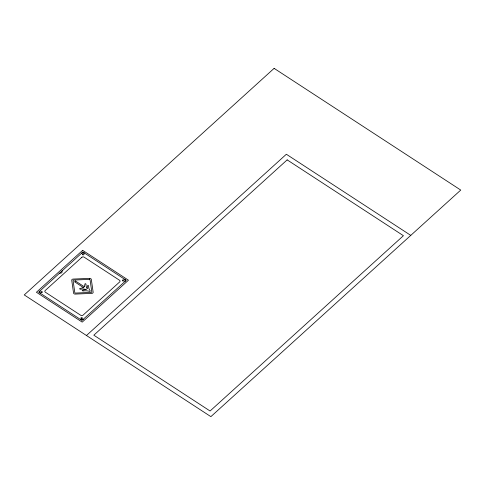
<?xml version="1.0" encoding="UTF-8"?>
<svg xmlns="http://www.w3.org/2000/svg" width="485" height="485" viewBox="0 0 485 485"><rect width="100%" height="100%" fill="white"/><g stroke="black" fill="none" stroke-linecap="round" stroke-linejoin="round"><path stroke-width="0.73" d="M86.457 335.499L286.356 154.248L410.777 235.383M40.261 293.231A2.098 1.588 5.5 0 1 39.94 290.976M83.293 319.245A2.098 1.588 5.5 0 1 80.346 319.372M124.615 279.233A2.098 1.588 5.5 0 1 124.936 281.488M81.583 253.212A2.098 1.588 5.5 0 1 84.529 253.091M62.347 270.66A1.576 1.194 5.5 0 0 62.038 271.661A1.667 1.261 5.5 0 1 60.413 273.134A1.576 1.194 5.5 0 0 59.176 273.534M274.122 68.361L24.25 294.928L210.878 416.639L460.75 190.071L274.122 68.361M82.656 250.333L36.417 292.261L82.22 322.125L128.458 280.203L82.656 250.333M82.899 252.024L38.63 292.164L81.977 320.439L126.245 280.3L82.899 252.024M81.898 257.256L45.178 290.557A1.576 1.194 5.5 0 0 45.414 292.249L80.765 315.298A1.576 1.194 5.5 0 0 82.977 315.208L119.698 281.906A1.576 1.194 5.5 0 0 119.462 280.215L84.111 257.165A1.576 1.194 5.5 0 0 81.898 257.256M75.46 281.003L74.581 281.797L83.705 287.744A11.343 8.603 5.5 0 0 79.485 288.757L80.286 289.278A11.719 8.888 5.5 0 1 86.354 289.472A11.507 8.724 5.5 0 0 82.135 290.485L82.935 291.006A11.216 8.506 5.5 0 1 89.907 291.443L90.343 291.042A11.216 8.506 5.5 0 1 88.652 285.829L87.852 285.301A11.022 8.354 5.5 0 0 87.233 288.678A11.501 8.718 5.5 0 1 86.003 284.095L85.202 283.573A11.313 8.572 5.5 0 0 84.578 286.95L75.46 281.003M287.156 159.88L93.823 335.19L210.078 411.001L403.417 235.698L287.156 159.88M89.689 278.378L73.047 279.081A1.491 1.128 5.5 0 0 71.731 280.288L73.544 293.007A1.491 1.128 5.5 0 0 75.187 294.086L91.829 293.383A1.491 1.128 5.5 0 0 93.144 292.188L91.332 279.463A1.491 1.128 5.5 0 0 89.689 278.378M89.349 279.402L73.671 280.063A0.661 0.497 5.5 0 0 73.09 280.591L74.799 292.588A0.655 0.497 5.5 0 0 75.527 293.061L91.204 292.4A0.655 0.497 5.5 0 0 91.786 291.873L90.077 279.869A0.661 0.497 5.5 0 0 89.349 279.402M122.838 280.888A0.788 0.594 5.5 0 0 124.087 280.518A0.788 0.594 5.5 0 0 122.984 279.863A0.788 0.594 5.5 0 0 122.838 280.888M81.195 318.645A0.788 0.594 5.5 0 0 82.438 318.275A0.788 0.594 5.5 0 0 81.341 317.626A0.788 0.594 5.5 0 0 81.195 318.645M41.11 292.503A0.788 0.594 5.5 0 0 42.353 292.14A0.788 0.594 5.5 0 0 41.255 291.485A0.788 0.594 5.5 0 0 41.11 292.503M82.753 254.746A0.788 0.594 5.5 0 0 84.002 254.376A0.788 0.594 5.5 0 0 82.899 253.722A0.788 0.594 5.5 0 0 82.753 254.746"/></g></svg>
